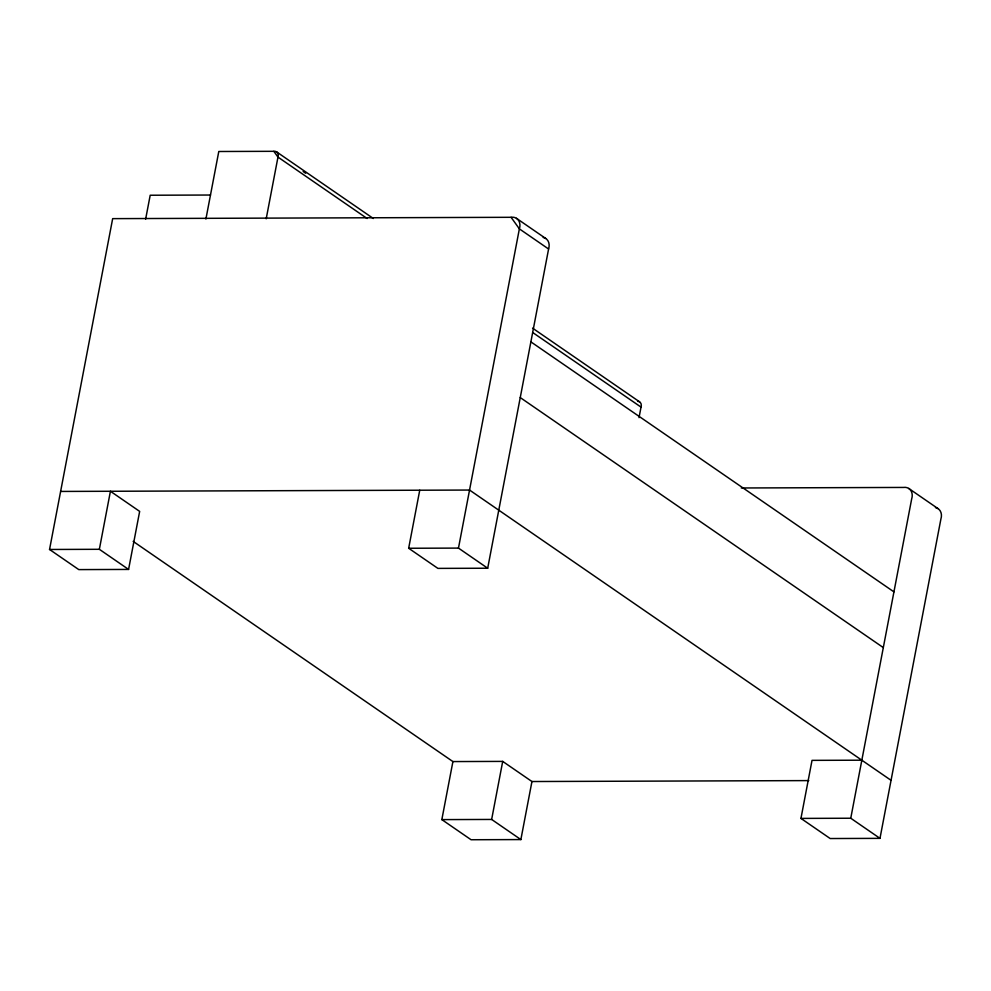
<?xml version="1.0" encoding="UTF-8"?>
<svg xmlns="http://www.w3.org/2000/svg" width="991" height="991" viewBox="0 0 991 991"><rect width="100%" height="100%" fill="white"/><g stroke="black" fill="none" stroke-linecap="round" stroke-linejoin="round"><path stroke-width="1.49" d="M128.582 569.429L99.36 549.299L110.422 491.263L139.657 511.393L128.582 569.429L78.785 569.602L49.55 549.472L112.664 218.639L511.096 217.302A10.926 8.696 -55.4 0 1 519.371 228.871L548.593 249.001L487.696 568.227L437.898 568.388L408.664 548.258L419.738 490.223M145.615 219.246L150.198 195.239L210.488 195.029M205.905 219.048L218.788 151.499L273.838 151.313A5.463 4.348 -55.4 0 1 277.976 157.098L367.141 218.503M266.195 218.8L277.976 157.098L273.838 151.313M487.696 568.227L458.474 548.097L519.371 228.871L511.096 217.302M452.912 761.571L502.71 761.398L531.944 781.527L520.87 839.575L471.072 839.736L441.837 819.607L452.912 761.571L133.166 541.383M520.87 839.575L491.647 819.446L502.71 761.398M639.022 417.645L641.028 407.115A5.463 4.348 -55.4 0 0 637.609 401.268M935.454 507.59A10.926 8.696 -55.4 0 1 940.88 519.135L879.983 838.361L830.185 838.535L800.951 818.405L812.025 760.357L861.836 760.196M879.983 838.361L850.761 818.232L911.658 499.006A10.926 8.696 -55.4 0 0 903.383 487.436L741.305 487.981M60.624 491.437L469.548 490.05L891.058 780.326M49.55 549.472L99.36 549.299M408.664 548.258L458.474 548.097M531.944 781.527L808.78 780.598M441.837 819.607L491.647 819.446M800.951 818.405L850.761 818.232M516.46 218.317L545.682 238.447M908.747 488.452L937.969 508.581M276.514 151.821L373.334 218.491M532.563 328.145L639.567 401.838M303.135 171.493L305.686 173.252M532.749 332.542L641.028 407.115M530.879 341.858L893.944 591.875M520.25 397.577L883.315 647.594M543.167 237.456A10.926 8.696 -55.4 0 1 548.593 249.001"/></g></svg>
